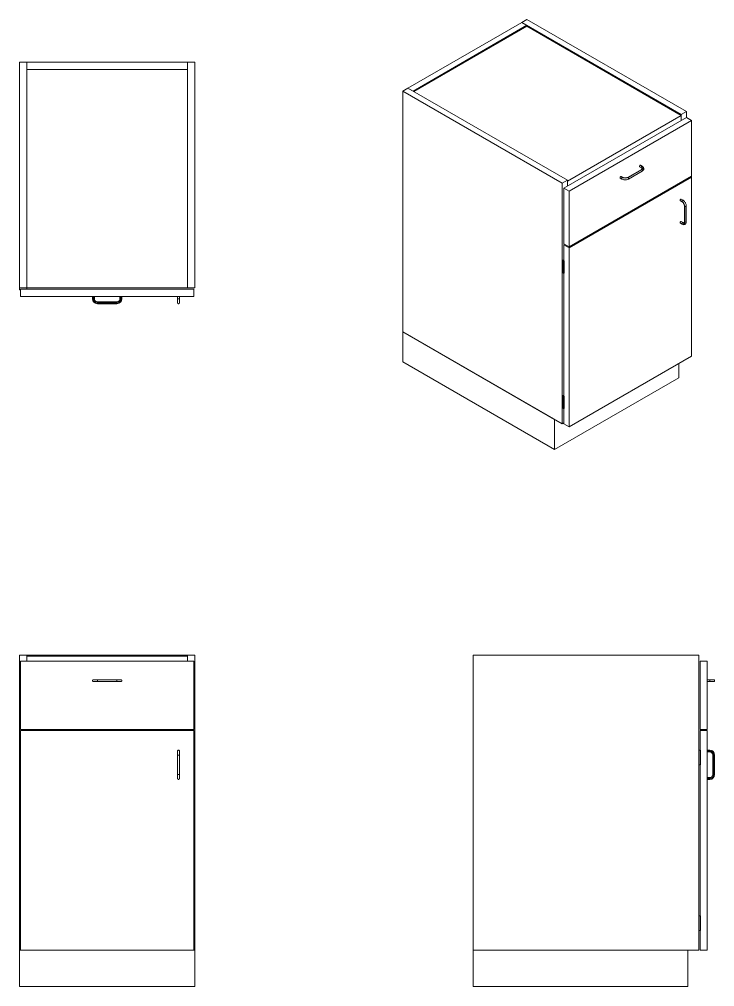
# Model space of a CAD drawing. Header units: millimetres. Extents: x 131 to 690, y 168 to 741.
# Drawn here: x 611.6 to 682.8, y 445.4 to 544.6 of the extents above; entities that cross this region are included whole.
import ezdxf

# ---------------------------------------------------------------- set-up
doc = ezdxf.new("R2010")
doc.units = ezdxf.units.MM
doc.layers.add('Standard', color=40, linetype='Continuous')

msp = doc.modelspace()

# ---------------------------------------------------------------- linework, layer by layer
at = {"layer": 'Standard', "linetype": 'Continuous', "lineweight": 0, "extrusion": (-5.55112e-17, 0.816497, 0.57735)}
for p, q in [((663.076, 544.323), (663.607, 544.63)), ((663.607, 544.63), (679.959, 535.189)), ((663.076, 544.323), (651.409, 537.587)), ((651.939, 537.281), (663.607, 544.017)), ((652.028, 537.23), (663.607, 543.915)), ((663.607, 544.017), (663.076, 544.323)), ((679.428, 534.883), (663.076, 544.323)), ((663.607, 543.915), (663.607, 544.017)), ((679.428, 534.781), (663.607, 543.915)), ((651.409, 537.587), (650.879, 537.281)), ((651.409, 537.587), (651.939, 537.281)), ((651.409, 537.587), (667.761, 528.147)), ((650.879, 537.281), (650.879, 512.582)), ((667.231, 527.84), (650.879, 537.281)), ((679.428, 534.781), (667.761, 528.044)), ((679.959, 535.189), (679.428, 534.883)), ((679.428, 534.27), (679.428, 534.883)), ((679.428, 534.27), (679.428, 534.781)), ((679.959, 535.189), (679.959, 534.576)), ((667.407, 527.33), (679.959, 534.576)), ((680.489, 534.27), (667.938, 527.024)), ((680.489, 534.27), (679.959, 534.576)), ((680.489, 528.555), (680.489, 534.27)), ((675.384, 529.563), (675.208, 529.665)), ((675.431, 529.567), (675.255, 529.669)), ((673.923, 528.419), (675.338, 529.236)), ((673.97, 528.414), (675.384, 529.231)), ((674.017, 528.257), (675.431, 529.073)), ((675.338, 529.405), (675.161, 529.507)), ((667.761, 528.147), (667.231, 527.84)), ((667.231, 503.141), (667.231, 527.84)), ((667.761, 528.147), (667.761, 527.534)), ((667.761, 528.044), (667.761, 527.534)), ((667.938, 521.308), (680.489, 528.555)), ((680.489, 528.453), (667.938, 521.206)), ((673.172, 528.359), (673.349, 528.257)), ((673.219, 528.517), (673.396, 528.414)), ((673.266, 528.521), (673.443, 528.419)), ((680.489, 528.453), (680.4, 528.504)), ((680.489, 510.082), (680.489, 528.453)), ((667.407, 527.33), (667.938, 527.024)), ((667.407, 521.615), (667.407, 527.33)), ((667.938, 527.024), (667.938, 521.308)), ((679.494, 525.965), (679.318, 526.067)), ((679.337, 526.024), (679.514, 525.922)), ((679.431, 526.186), (679.608, 526.084)), ((679.754, 525.506), (679.754, 523.873)), ((679.782, 523.834), (679.782, 525.467)), ((679.942, 525.506), (679.942, 523.873)), ((679.318, 523.771), (679.494, 523.669)), ((679.514, 523.626), (679.337, 523.728)), ((679.608, 523.788), (679.431, 523.89)), ((667.407, 521.615), (667.938, 521.308)), ((667.407, 521.513), (667.496, 521.564)), ((667.407, 521.513), (667.938, 521.206)), ((667.407, 519.88), (667.407, 521.513)), ((667.938, 521.206), (667.938, 502.835)), ((667.407, 519.982), (667.231, 519.88)), ((667.231, 519.88), (667.319, 519.828)), ((667.231, 518.655), (667.231, 519.88)), ((667.319, 519.828), (667.319, 518.604)), ((667.426, 518.629), (667.426, 519.854)), ((667.319, 518.604), (667.231, 518.655)), ((667.407, 505.999), (667.407, 518.604)), ((650.879, 512.582), (667.231, 503.141)), ((650.879, 512.582), (666.435, 503.601)), ((650.879, 509.52), (650.879, 512.582)), ((667.938, 502.835), (680.489, 510.082)), ((666.435, 500.539), (650.879, 509.52)), ((679.163, 507.887), (679.163, 509.316)), ((679.163, 507.887), (666.435, 500.539)), ((667.407, 506.101), (667.231, 505.999)), ((667.231, 505.999), (667.319, 505.948)), ((667.231, 504.774), (667.231, 505.999)), ((667.319, 505.948), (667.319, 504.723)), ((667.426, 504.749), (667.426, 505.974)), ((667.319, 504.723), (667.231, 504.774)), ((667.407, 503.141), (667.407, 504.723)), ((666.435, 500.539), (666.435, 503.601)), ((667.407, 503.243), (667.231, 503.141)), ((667.407, 503.141), (667.938, 502.835))]:
    msp.add_line(p, q, dxfattribs=at)
at = {"layer": 'Standard', "linetype": 'Continuous', "lineweight": 0}
for p, q in [((612.333, 540.222), (611.583, 540.222)), ((611.583, 517.097), (611.583, 540.222)), ((612.333, 540.222), (612.333, 539.472)), ((628.833, 540.222), (612.333, 540.222)), ((612.333, 540.222), (612.333, 517.097)), ((628.833, 539.472), (628.833, 540.222)), ((628.833, 517.097), (628.833, 540.222)), ((628.833, 540.222), (629.583, 540.222)), ((629.583, 540.222), (629.583, 517.097)), ((612.333, 539.472), (628.833, 539.472)), ((611.583, 517.097), (611.583, 516.972)), ((612.333, 517.097), (611.583, 517.097)), ((611.708, 516.972), (611.708, 516.222)), ((611.708, 516.972), (629.458, 516.972)), ((612.333, 516.972), (612.333, 517.097)), ((628.833, 517.097), (612.333, 517.097)), ((629.583, 517.097), (628.833, 517.097)), ((629.458, 516.222), (629.458, 516.972)), ((629.458, 516.222), (611.708, 516.222)), ((619.083, 516.222), (619.083, 515.972)), ((619.177, 516.222), (619.177, 515.972)), ((619.271, 516.222), (619.271, 515.972)), ((621.896, 515.972), (621.896, 516.222)), ((621.99, 515.972), (621.99, 516.222)), ((622.083, 515.972), (622.083, 516.222)), ((627.802, 515.972), (627.802, 516.222)), ((627.802, 515.972), (627.802, 515.565)), ((627.99, 516.222), (627.99, 515.972)), ((627.99, 515.565), (627.99, 515.972)), ((619.583, 515.659), (621.583, 515.659)), ((619.583, 515.565), (621.583, 515.565)), ((619.583, 515.472), (621.583, 515.472))]:
    msp.add_line(p, q, dxfattribs=at)
at = {"layer": 'Standard', "linetype": 'Continuous', "lineweight": 0, "extrusion": (0, 1, 0)}
for p, q in [((612.333, 479.447), (611.583, 479.447)), ((611.583, 469.697), (611.583, 479.447)), ((612.333, 479.447), (628.833, 479.447)), ((612.333, 479.447), (612.333, 478.822)), ((612.333, 479.322), (612.333, 478.822)), ((628.833, 479.322), (612.333, 479.322)), ((629.583, 479.447), (628.833, 479.447)), ((628.833, 478.822), (628.833, 479.447)), ((628.833, 478.822), (628.833, 479.322)), ((629.583, 479.447), (629.583, 449.197)), ((658.099, 479.447), (658.099, 449.197)), ((681.224, 479.447), (658.099, 479.447)), ((681.224, 449.197), (681.224, 479.447)), ((611.708, 478.822), (611.708, 471.822)), ((629.458, 478.822), (611.708, 478.822)), ((629.458, 471.822), (629.458, 478.822)), ((681.349, 478.822), (682.099, 478.822)), ((681.349, 471.822), (681.349, 478.822)), ((682.099, 478.822), (682.099, 471.822)), ((619.583, 476.916), (619.177, 476.916)), ((619.177, 476.728), (619.583, 476.728)), ((619.583, 476.916), (621.583, 476.916)), ((621.583, 476.728), (619.583, 476.728)), ((621.99, 476.916), (621.583, 476.916)), ((621.583, 476.728), (621.99, 476.728)), ((682.099, 476.916), (682.349, 476.916)), ((682.349, 476.728), (682.099, 476.728)), ((682.755, 476.916), (682.349, 476.916)), ((682.349, 476.728), (682.755, 476.728)), ((611.708, 471.822), (629.458, 471.822)), ((611.708, 471.697), (611.708, 449.197)), ((629.458, 471.697), (611.708, 471.697)), ((612.333, 471.822), (612.333, 471.697)), ((628.833, 471.697), (628.833, 471.822)), ((629.458, 449.197), (629.458, 471.697)), ((681.349, 471.822), (682.099, 471.822)), ((681.349, 471.697), (682.099, 471.697)), ((681.349, 469.697), (681.349, 471.697)), ((682.099, 471.697), (682.099, 449.197)), ((611.583, 469.697), (611.583, 468.197)), ((611.708, 469.697), (611.583, 469.697)), ((627.802, 469.603), (627.802, 469.197)), ((627.802, 467.197), (627.802, 469.197)), ((627.99, 469.197), (627.99, 469.603)), ((627.99, 469.197), (627.99, 467.197)), ((681.224, 469.697), (681.349, 469.697)), ((681.224, 468.197), (681.224, 469.697)), ((681.349, 469.697), (681.349, 468.197)), ((681.411, 469.697), (681.349, 469.697)), ((681.411, 468.197), (681.411, 469.697)), ((682.099, 469.697), (682.349, 469.697)), ((682.349, 469.603), (682.099, 469.603)), ((682.099, 469.51), (682.349, 469.51)), ((682.661, 469.197), (682.661, 467.197)), ((682.755, 467.197), (682.755, 469.197)), ((682.849, 469.197), (682.849, 467.197)), ((611.583, 468.197), (611.708, 468.197)), ((611.583, 452.697), (611.583, 468.197)), ((681.349, 468.197), (681.224, 468.197)), ((681.349, 452.697), (681.349, 468.197)), ((681.349, 468.197), (681.411, 468.197)), ((627.802, 467.197), (627.802, 466.791)), ((627.99, 466.791), (627.99, 467.197)), ((682.349, 466.885), (682.099, 466.885)), ((682.099, 466.791), (682.349, 466.791)), ((682.349, 466.697), (682.099, 466.697)), ((611.583, 452.697), (611.583, 451.197)), ((611.708, 452.697), (611.583, 452.697)), ((681.224, 452.697), (681.349, 452.697)), ((681.224, 451.197), (681.224, 452.697)), ((681.349, 452.697), (681.349, 451.197)), ((681.411, 452.697), (681.349, 452.697)), ((681.411, 451.197), (681.411, 452.697)), ((611.583, 449.197), (611.583, 451.197)), ((611.583, 451.197), (611.708, 451.197)), ((681.349, 451.197), (681.224, 451.197)), ((681.349, 449.197), (681.349, 451.197)), ((681.349, 451.197), (681.411, 451.197)), ((611.708, 449.197), (611.583, 449.197)), ((611.583, 445.447), (611.583, 449.197)), ((611.708, 449.197), (629.458, 449.197)), ((629.583, 449.197), (629.458, 449.197)), ((629.583, 445.447), (629.583, 449.197)), ((658.099, 449.197), (681.224, 449.197)), ((658.099, 449.197), (680.099, 449.197)), ((658.099, 445.447), (658.099, 449.197)), ((680.099, 445.447), (680.099, 449.197)), ((681.349, 449.197), (682.099, 449.197)), ((629.583, 445.447), (611.583, 445.447)), ((680.099, 445.447), (658.099, 445.447))]:
    msp.add_line(p, q, dxfattribs=at)
at = {"layer": 'Standard', "linetype": 'Continuous', "lineweight": 0}
for centre, radius, start, end in [((611.646, 516.972), 0.0625, 180, 0), ((619.583, 515.972), 0.5, 180, 270), ((619.583, 515.972), 0.313, 180, 270), ((621.583, 515.972), 0.5, 270, 0), ((621.583, 515.972), 0.313, 270, 0), ((682.349, 469.197), 0.313, 0, 90), ((682.349, 467.197), 0.313, 270, 0)]:
    msp.add_arc(centre, radius, start, end, dxfattribs=at)
at = {"layer": 'Standard', "linetype": 'Continuous', "lineweight": 0, "extrusion": (0, 0, -1)}
for centre, start, end in [((-682.349, 469.197), 90, 180), ((-682.349, 467.197), 180, 270)]:
    msp.add_arc(centre, 0.5, start, end, dxfattribs=at)
at = {"layer": 'Standard', "linetype": 'Continuous', "lineweight": 0, "extrusion": (-5.72369e-17, 2.89441e-16, -1)}
for major_axis, start_param, end_param in [((-0.0469, -0.0812), 0, 2.356194), ((0.0469, 0.0812), -0.785398, 0)]:
    msp.add_ellipse((675.208, 529.588), major_axis=major_axis, ratio=0.57735, start_param=start_param, end_param=end_param, dxfattribs=at)
at = {"layer": 'Standard', "linetype": 'Continuous', "lineweight": 0, "extrusion": (-1.0903e-16, 2.55245e-16, -1)}
for major_axis, start_param, end_param in [((-0.0469, -0.0812), 0, 2.356194), ((0.0469, 0.0812), -0.785398, 0)]:
    msp.add_ellipse((673.219, 528.44), major_axis=major_axis, ratio=0.57735, start_param=start_param, end_param=end_param, dxfattribs=at)
at = {"layer": 'Standard', "linetype": 'Continuous', "lineweight": 0, "extrusion": (1.11556e-17, 1.85856e-16, -1)}
msp.add_ellipse((679.384, 526.105), major_axis=(0.0469, 0.0812), ratio=0.57735, start_param=-2.356194, end_param=0, dxfattribs=at)
at = {"layer": 'Standard', "linetype": 'Continuous', "lineweight": 0, "extrusion": (-1.84859e-16, 2.34926e-16, -1)}
msp.add_ellipse((679.384, 526.105), major_axis=(-0.0469, -0.0812), ratio=0.57735, start_param=0, end_param=0.785398, dxfattribs=at)
at = {"layer": 'Standard', "linetype": 'Continuous', "lineweight": 0, "extrusion": (-1.81141e-16, 2.96878e-16, -1)}
msp.add_ellipse((679.384, 523.809), major_axis=(0.0469, 0.0812), ratio=0.57735, start_param=-2.356194, end_param=0, dxfattribs=at)
at = {"layer": 'Standard', "linetype": 'Continuous', "lineweight": 0, "extrusion": (8.69853e-17, 2.06174e-16, -1)}
msp.add_ellipse((679.384, 523.809), major_axis=(-0.0469, -0.0812), ratio=0.57735, start_param=0, end_param=0.785398, dxfattribs=at)
at = {"layer": 'Standard', "linetype": 'Continuous', "lineweight": 0}
for centre in [(667.363, 519.854), (667.363, 505.974)]:
    msp.add_ellipse(centre, major_axis=(0.0625, 0), ratio=0.57735, start_param=-2.356194, end_param=0.785398, dxfattribs=at)
at = {"layer": 'Standard', "linetype": 'Continuous', "lineweight": 0, "extrusion": (6.16298e-33, -5.55112e-17, -1)}
msp.add_ellipse((667.363, 518.629), major_axis=(0.0625, 0), ratio=0.57735, start_param=0, end_param=2.356194, dxfattribs=at)
at = {"layer": 'Standard', "linetype": 'Continuous', "lineweight": 0, "extrusion": (1.2326e-32, -1.11022e-16, -1)}
msp.add_ellipse((667.363, 504.749), major_axis=(0.0625, 0), ratio=0.57735, start_param=0, end_param=2.356194, dxfattribs=at)
at = {"layer": 'Standard', "linetype": 'Continuous', "lineweight": 0}
for points in [[(675.338, 529.405), (675.333, 529.407), (675.326, 529.414), (675.32, 529.429), (675.317, 529.447), (675.32, 529.469), (675.326, 529.491), (675.337, 529.513), (675.351, 529.534), (675.367, 529.551), (675.379, 529.559), (675.384, 529.563)], [(675.338, 529.236), (675.342, 529.238), (675.351, 529.241), (675.367, 529.239), (675.379, 529.234), (675.384, 529.231)], [(675.384, 529.563), (675.39, 529.566), (675.402, 529.571), (675.418, 529.573), (675.427, 529.57), (675.431, 529.567)], [(675.384, 529.231), (675.464, 529.286), (675.543, 529.397), (675.464, 529.507), (675.384, 529.563)], [(675.384, 529.231), (675.39, 529.228), (675.402, 529.219), (675.418, 529.202), (675.432, 529.182), (675.443, 529.16), (675.449, 529.137), (675.451, 529.116), (675.449, 529.097), (675.443, 529.082), (675.435, 529.076), (675.431, 529.073)], [(673.396, 528.414), (673.39, 528.411), (673.378, 528.403), (673.362, 528.386), (673.348, 528.365), (673.338, 528.343), (673.331, 528.321), (673.329, 528.299), (673.331, 528.28), (673.338, 528.266), (673.345, 528.259), (673.349, 528.257)], [(673.443, 528.419), (673.438, 528.421), (673.429, 528.424), (673.413, 528.423), (673.401, 528.418), (673.396, 528.414)], [(673.396, 528.414), (673.491, 528.369), (673.683, 528.323), (673.874, 528.369), (673.97, 528.414)], [(673.923, 528.419), (673.927, 528.421), (673.937, 528.424), (673.953, 528.423), (673.964, 528.418), (673.97, 528.414)], [(673.97, 528.414), (673.976, 528.411), (673.988, 528.403), (674.004, 528.386), (674.018, 528.365), (674.028, 528.343), (674.035, 528.321), (674.037, 528.299), (674.035, 528.28), (674.028, 528.266), (674.021, 528.259), (674.017, 528.257)], [(679.608, 526.084), (679.604, 526.087), (679.594, 526.09), (679.578, 526.088), (679.561, 526.081), (679.543, 526.068), (679.527, 526.051), (679.513, 526.031), (679.503, 526.008), (679.496, 525.986), (679.494, 525.972), (679.494, 525.965)], [(679.494, 525.965), (679.494, 525.958), (679.496, 525.946), (679.503, 525.931), (679.51, 525.924), (679.514, 525.922)], [(679.782, 525.467), (679.774, 525.573), (679.717, 525.762), (679.582, 525.905), (679.494, 525.965)], [(679.782, 525.467), (679.776, 525.471), (679.766, 525.478), (679.756, 525.492), (679.754, 525.501), (679.754, 525.506)], [(679.942, 525.506), (679.942, 525.501), (679.94, 525.492), (679.93, 525.478), (679.915, 525.467), (679.895, 525.458), (679.873, 525.453), (679.848, 525.451), (679.824, 525.453), (679.801, 525.458), (679.788, 525.464), (679.782, 525.467)], [(679.494, 523.669), (679.582, 523.628), (679.717, 523.614), (679.774, 523.738), (679.782, 523.834)], [(679.494, 523.669), (679.494, 523.675), (679.496, 523.689), (679.503, 523.712), (679.513, 523.734), (679.527, 523.755), (679.543, 523.772), (679.561, 523.784), (679.578, 523.792), (679.594, 523.793), (679.604, 523.79), (679.608, 523.788)], [(679.782, 523.834), (679.776, 523.838), (679.766, 523.845), (679.756, 523.859), (679.754, 523.868), (679.754, 523.873)], [(679.942, 523.873), (679.942, 523.868), (679.94, 523.859), (679.93, 523.845), (679.915, 523.834), (679.895, 523.825), (679.873, 523.82), (679.848, 523.818), (679.824, 523.82), (679.801, 523.825), (679.788, 523.831), (679.782, 523.834)], [(679.514, 523.626), (679.51, 523.628), (679.503, 523.635), (679.496, 523.649), (679.494, 523.662), (679.494, 523.669)], [(619.177, 515.972), (619.169, 515.972), (619.153, 515.972), (619.13, 515.972), (619.11, 515.972), (619.095, 515.972), (619.086, 515.972), (619.083, 515.972), (619.083, 515.972)], [(619.271, 515.972), (619.271, 515.972), (619.269, 515.972), (619.259, 515.972), (619.244, 515.972), (619.225, 515.972), (619.202, 515.972), (619.185, 515.972), (619.177, 515.972)], [(619.177, 515.972), (619.189, 515.848), (619.268, 515.656), (619.46, 515.577), (619.583, 515.565)], [(621.583, 515.565), (621.707, 515.577), (621.899, 515.656), (621.978, 515.848), (621.99, 515.972)], [(621.896, 515.972), (621.896, 515.972), (621.898, 515.972), (621.907, 515.972), (621.923, 515.972), (621.942, 515.972), (621.965, 515.972), (621.981, 515.972), (621.99, 515.972)], [(621.99, 515.972), (621.998, 515.972), (622.014, 515.972), (622.037, 515.972), (622.057, 515.972), (622.072, 515.972), (622.081, 515.972), (622.083, 515.972), (622.083, 515.972)], [(627.99, 515.972), (627.99, 515.972), (627.987, 515.972), (627.978, 515.972), (627.963, 515.972), (627.943, 515.972), (627.92, 515.972), (627.896, 515.972), (627.871, 515.972), (627.848, 515.972), (627.829, 515.972), (627.814, 515.972), (627.804, 515.972), (627.802, 515.972), (627.802, 515.972)], [(619.583, 515.659), (619.583, 515.659), (619.583, 515.657), (619.583, 515.648), (619.583, 515.633), (619.583, 515.613), (619.583, 515.59), (619.583, 515.574), (619.583, 515.565)], [(619.583, 515.565), (619.583, 515.557), (619.583, 515.541), (619.583, 515.518), (619.583, 515.498), (619.583, 515.483), (619.583, 515.474), (619.583, 515.472), (619.583, 515.472)], [(621.583, 515.659), (621.583, 515.659), (621.583, 515.657), (621.583, 515.648), (621.583, 515.633), (621.583, 515.613), (621.583, 515.59), (621.583, 515.574), (621.583, 515.565)], [(621.583, 515.565), (621.583, 515.557), (621.583, 515.541), (621.583, 515.518), (621.583, 515.498), (621.583, 515.483), (621.583, 515.474), (621.583, 515.472), (621.583, 515.472)], [(627.99, 515.565), (627.99, 515.557), (627.987, 515.541), (627.978, 515.518), (627.963, 515.498), (627.943, 515.483), (627.92, 515.474), (627.896, 515.471), (627.871, 515.474), (627.848, 515.483), (627.829, 515.498), (627.814, 515.518), (627.804, 515.541), (627.802, 515.557), (627.802, 515.565)], [(619.177, 476.916), (619.169, 476.916), (619.153, 476.914), (619.13, 476.904), (619.11, 476.889), (619.095, 476.87), (619.086, 476.847), (619.082, 476.822), (619.086, 476.798), (619.095, 476.775), (619.11, 476.755), (619.13, 476.74), (619.153, 476.731), (619.169, 476.728), (619.177, 476.728)], [(619.583, 476.916), (619.583, 476.916), (619.583, 476.914), (619.583, 476.904), (619.583, 476.889), (619.583, 476.87), (619.583, 476.847), (619.583, 476.822), (619.583, 476.798), (619.583, 476.775), (619.583, 476.755), (619.583, 476.74), (619.583, 476.731), (619.583, 476.728), (619.583, 476.728)], [(621.583, 476.916), (621.583, 476.916), (621.583, 476.914), (621.583, 476.904), (621.583, 476.889), (621.583, 476.87), (621.583, 476.847), (621.583, 476.822), (621.583, 476.798), (621.583, 476.775), (621.583, 476.755), (621.583, 476.74), (621.583, 476.731), (621.583, 476.728), (621.583, 476.728)], [(621.99, 476.916), (621.998, 476.916), (622.014, 476.914), (622.037, 476.904), (622.057, 476.889), (622.072, 476.87), (622.081, 476.847), (622.084, 476.822), (622.081, 476.798), (622.072, 476.775), (622.057, 476.755), (622.037, 476.74), (622.014, 476.731), (621.998, 476.728), (621.99, 476.728)], [(682.349, 476.916), (682.349, 476.916), (682.349, 476.914), (682.349, 476.904), (682.349, 476.889), (682.349, 476.87), (682.349, 476.847), (682.349, 476.822), (682.349, 476.798), (682.349, 476.775), (682.349, 476.755), (682.349, 476.74), (682.349, 476.731), (682.349, 476.728), (682.349, 476.728)], [(682.755, 476.916), (682.763, 476.916), (682.779, 476.914), (682.802, 476.904), (682.822, 476.889), (682.837, 476.87), (682.846, 476.847), (682.85, 476.822), (682.846, 476.798), (682.837, 476.775), (682.822, 476.755), (682.802, 476.74), (682.779, 476.731), (682.763, 476.728), (682.755, 476.728)], [(627.99, 469.603), (627.99, 469.612), (627.987, 469.628), (627.978, 469.651), (627.963, 469.671), (627.943, 469.686), (627.92, 469.695), (627.896, 469.698), (627.871, 469.695), (627.848, 469.686), (627.829, 469.671), (627.814, 469.651), (627.804, 469.628), (627.802, 469.612), (627.802, 469.603)], [(627.99, 469.197), (627.99, 469.197), (627.987, 469.197), (627.978, 469.197), (627.963, 469.197), (627.943, 469.197), (627.92, 469.197), (627.896, 469.197), (627.871, 469.197), (627.848, 469.197), (627.829, 469.197), (627.814, 469.197), (627.804, 469.197), (627.802, 469.197), (627.802, 469.197)], [(682.349, 469.697), (682.349, 469.697), (682.349, 469.695), (682.349, 469.686), (682.349, 469.671), (682.349, 469.651), (682.349, 469.628), (682.349, 469.612), (682.349, 469.603)], [(682.349, 469.603), (682.349, 469.595), (682.349, 469.579), (682.349, 469.556), (682.349, 469.536), (682.349, 469.521), (682.349, 469.512), (682.349, 469.51), (682.349, 469.51)], [(682.755, 469.197), (682.743, 469.321), (682.664, 469.513), (682.472, 469.592), (682.349, 469.603)], [(682.755, 469.197), (682.747, 469.197), (682.73, 469.197), (682.707, 469.197), (682.688, 469.197), (682.673, 469.197), (682.663, 469.197), (682.661, 469.197), (682.661, 469.197)], [(682.849, 469.197), (682.849, 469.197), (682.846, 469.197), (682.837, 469.197), (682.822, 469.197), (682.802, 469.197), (682.779, 469.197), (682.763, 469.197), (682.755, 469.197)], [(627.99, 467.197), (627.99, 467.197), (627.987, 467.197), (627.978, 467.197), (627.963, 467.197), (627.943, 467.197), (627.92, 467.197), (627.896, 467.197), (627.871, 467.197), (627.848, 467.197), (627.829, 467.197), (627.814, 467.197), (627.804, 467.197), (627.802, 467.197), (627.802, 467.197)], [(682.349, 466.791), (682.472, 466.803), (682.664, 466.882), (682.743, 467.073), (682.755, 467.197)], [(682.755, 467.197), (682.747, 467.197), (682.73, 467.197), (682.707, 467.197), (682.688, 467.197), (682.673, 467.197), (682.663, 467.197), (682.661, 467.197), (682.661, 467.197)], [(682.849, 467.197), (682.849, 467.197), (682.846, 467.197), (682.837, 467.197), (682.822, 467.197), (682.802, 467.197), (682.779, 467.197), (682.763, 467.197), (682.755, 467.197)], [(627.99, 466.791), (627.99, 466.783), (627.987, 466.766), (627.978, 466.744), (627.963, 466.724), (627.943, 466.709), (627.92, 466.699), (627.896, 466.696), (627.871, 466.699), (627.848, 466.709), (627.829, 466.724), (627.814, 466.744), (627.804, 466.766), (627.802, 466.783), (627.802, 466.791)], [(682.349, 466.791), (682.349, 466.799), (682.349, 466.816), (682.349, 466.838), (682.349, 466.858), (682.349, 466.873), (682.349, 466.883), (682.349, 466.885), (682.349, 466.885)], [(682.349, 466.697), (682.349, 466.697), (682.349, 466.699), (682.349, 466.709), (682.349, 466.724), (682.349, 466.744), (682.349, 466.766), (682.349, 466.783), (682.349, 466.791)]]:
    msp.add_open_spline(points, degree=3, dxfattribs=at)
for points, knots in [([(675.338, 529.405), (675.357, 529.394), (675.373, 529.381), (675.395, 529.358), (675.402, 529.348), (675.41, 529.329), (675.41, 529.322), (675.408, 529.307), (675.405, 529.297), (675.388, 529.274), (675.375, 529.261), (675.351, 529.244), (675.345, 529.24), (675.338, 529.236)], [3.141593, 3.141593, 3.141593, 3.141593, 3.413838, 3.413838, 3.690178, 3.690178, 4.004337, 4.004337, 4.318496, 4.318496, 4.615912, 4.615912, 4.712389, 4.712389, 4.712389, 4.712389]), ([(675.431, 529.567), (675.469, 529.546), (675.502, 529.52), (675.557, 529.458), (675.578, 529.422), (675.598, 529.35), (675.6, 529.316), (675.589, 529.251), (675.577, 529.221), (675.541, 529.162), (675.515, 529.134), (675.469, 529.097), (675.451, 529.084), (675.431, 529.073)], [3.141593, 3.141593, 3.141593, 3.141593, 3.455752, 3.455752, 3.769572, 3.769572, 4.021176, 4.021176, 4.265896, 4.265896, 4.551235, 4.551235, 4.712389, 4.712389, 4.712389, 4.712389]), ([(674.017, 528.257), (673.98, 528.235), (673.938, 528.218), (673.85, 528.192), (673.803, 528.183), (673.707, 528.174), (673.659, 528.174), (673.563, 528.183), (673.516, 528.192), (673.428, 528.218), (673.386, 528.235), (673.349, 528.257)], [4.712389, 4.712389, 4.712389, 4.712389, 5.026548, 5.026548, 5.340708, 5.340708, 5.654867, 5.654867, 5.969026, 5.969026, 6.283185, 6.283185, 6.283185, 6.283185]), ([(673.923, 528.419), (673.904, 528.408), (673.88, 528.397), (673.826, 528.38), (673.796, 528.373), (673.731, 528.364), (673.697, 528.362), (673.629, 528.364), (673.596, 528.368), (673.534, 528.381), (673.505, 528.39), (673.466, 528.406), (673.454, 528.413), (673.443, 528.419)], [4.712389, 4.712389, 4.712389, 4.712389, 4.984635, 4.984635, 5.265735, 5.265735, 5.553582, 5.553582, 5.843109, 5.843109, 6.128803, 6.128803, 6.283185, 6.283185, 6.283185, 6.283185]), ([(679.754, 525.506), (679.754, 525.528), (679.752, 525.554), (679.74, 525.61), (679.731, 525.64), (679.706, 525.7), (679.69, 525.73), (679.655, 525.788), (679.635, 525.815), (679.592, 525.862), (679.57, 525.883), (679.537, 525.908), (679.525, 525.916), (679.514, 525.922)], [4.712389, 4.712389, 4.712389, 4.712389, 4.984635, 4.984635, 5.265735, 5.265735, 5.553582, 5.553582, 5.843109, 5.843109, 6.128803, 6.128803, 6.283185, 6.283185, 6.283185, 6.283185]), ([(679.942, 525.506), (679.942, 525.549), (679.936, 525.594), (679.914, 525.683), (679.898, 525.728), (679.858, 525.815), (679.834, 525.857), (679.779, 525.936), (679.748, 525.972), (679.681, 526.035), (679.645, 526.063), (679.608, 526.084)], [4.712389, 4.712389, 4.712389, 4.712389, 5.026548, 5.026548, 5.340708, 5.340708, 5.654867, 5.654867, 5.969026, 5.969026, 6.283185, 6.283185, 6.283185, 6.283185]), ([(679.514, 523.626), (679.551, 523.604), (679.591, 523.588), (679.671, 523.572), (679.713, 523.572), (679.785, 523.59), (679.816, 523.606), (679.866, 523.647), (679.887, 523.673), (679.92, 523.734), (679.931, 523.77), (679.94, 523.829), (679.942, 523.851), (679.942, 523.873)], [3.141593, 3.141593, 3.141593, 3.141593, 3.455752, 3.455752, 3.769572, 3.769572, 4.021176, 4.021176, 4.265896, 4.265896, 4.551235, 4.551235, 4.712389, 4.712389, 4.712389, 4.712389]), ([(679.608, 523.788), (679.627, 523.777), (679.646, 523.769), (679.677, 523.761), (679.689, 523.761), (679.709, 523.763), (679.715, 523.766), (679.728, 523.776), (679.735, 523.783), (679.746, 523.81), (679.751, 523.827), (679.754, 523.857), (679.754, 523.865), (679.754, 523.873)], [3.141593, 3.141593, 3.141593, 3.141593, 3.413838, 3.413838, 3.690178, 3.690178, 4.004337, 4.004337, 4.318496, 4.318496, 4.615912, 4.615912, 4.712389, 4.712389, 4.712389, 4.712389])]:
    msp.add_open_spline(points, degree=3, knots=knots, dxfattribs=at)

doc.saveas('drawing.dxf')
